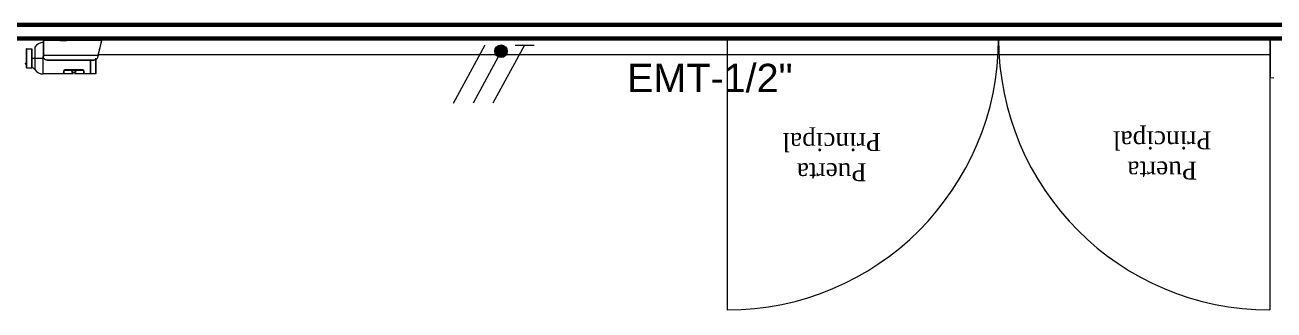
# Model space of a CAD drawing. Header units: metres. Extents: x 29 to 562, y -33 to 369.
# Drawn here: x 281.84 to 295.65, y 212.32 to 215.47 of the extents above; entities that cross this region are included whole.
import ezdxf

# ---------------------------------------------------------------- set-up
doc = ezdxf.new("R2010")
doc.units = ezdxf.units.M
doc.header["$LTSCALE"] = 2
for name, color, linetype, lineweight in [('001_Dark_1 10', 7, 'Continuous', 0), ('A-DOOR', 251, 'Continuous', 18), ('A-WALL', 7, 'Continuous', 60), ('Alambrado', 7, 'Continuous', 9), ('S-WALL', 7, 'Continuous', 60), ('TEXTO_ILUMINACION', 7, 'Continuous', 9), ('Tuberia', 1, 'Continuous', 9)]:
    doc.layers.add(name, color=color, linetype=linetype, lineweight=lineweight)
doc.styles.add('ROMANS', font='arial.ttf')
doc.styles.get("Standard").update_dxf_attribs({"font": 'arial.ttf'})

# ---------------------------------------------------------------- blocks, each defined once
blk = doc.blocks.new('Camaras')
at = {"layer": '001_Dark_1 10'}
for p, q in [((-0.00015, 0.01443), (-0.00015, -0.01443)), ((0, 0.01457), (0, -0.01457)), ((0.00069, 0.01453), (0, 0.01457)), ((0.00293, 0.01449), (0.00222, 0.01453)), ((0.03479, 0.01314), (0.03479, 0.00143)), ((0.03493, 0.01328), (0.03493, 0.00144)), ((0.04592, 0.01328), (0.03493, 0.01328)), ((0.04523, 0.01414), (0.04524, 0.01415)), ((0.04523, 0.0135), (0.04523, 0.01414)), ((0.04523, 0.0135), (0.04523, 0.0135)), ((0.04523, 0.0135), (0.04525, 0.01349)), ((0.0454, 0.01424), (0.04524, 0.01415)), ((0.0454, 0.0134), (0.04524, 0.01349)), ((0.04525, 0.0135), (0.04525, 0.01414)), ((0.04529, 0.0135), (0.04529, 0.01414)), ((0.0453, 0.01418), (0.0453, 0.01418)), ((0.0453, 0.01346), (0.0453, 0.01346)), ((0.0453, 0.01346), (0.0453, 0.01346)), ((0.04533, 0.01418), (0.04533, 0.01418)), ((0.04534, 0.01418), (0.04533, 0.01418)), ((0.04533, 0.01346), (0.04533, 0.01346)), ((0.04533, 0.01346), (0.04534, 0.01346)), ((0.04538, 0.01349), (0.04538, 0.01415)), ((0.04868, 0.01424), (0.0454, 0.01424)), ((0.0454, 0.01417), (0.0454, 0.01418)), ((0.04541, 0.01418), (0.0454, 0.01418)), ((0.0454, 0.01346), (0.0454, 0.01347)), ((0.0454, 0.01346), (0.04541, 0.01346)), ((0.0454, 0.0134), (0.04868, 0.0134)), ((0.04549, 0.01416), (0.04549, 0.01418)), ((0.04551, 0.01418), (0.04549, 0.01418)), ((0.04549, 0.01349), (0.04549, 0.01415)), ((0.04549, 0.01346), (0.04549, 0.01348)), ((0.04549, 0.01346), (0.04551, 0.01346)), ((0.04562, 0.01346), (0.04562, 0.01418)), ((0.04564, 0.01418), (0.04562, 0.01418)), ((0.04562, 0.01346), (0.04564, 0.01346)), ((0.04564, 0.01418), (0.04563, 0.01416)), ((0.04563, 0.01348), (0.04563, 0.01416)), ((0.04564, 0.01346), (0.04563, 0.01348)), ((0.04577, 0.01346), (0.04577, 0.01418)), ((0.0458, 0.01418), (0.04577, 0.01418)), ((0.04577, 0.01346), (0.0458, 0.01346)), ((0.0458, 0.01418), (0.04579, 0.01416)), ((0.04579, 0.01348), (0.04579, 0.01416)), ((0.0458, 0.01346), (0.04579, 0.01348)), ((0.04592, 0.0134), (0.04592, 0.01328)), ((0.04595, 0.01346), (0.04595, 0.01418)), ((0.04598, 0.01418), (0.04595, 0.01418)), ((0.04595, 0.01346), (0.04598, 0.01346)), ((0.04598, 0.01418), (0.04598, 0.01417)), ((0.04598, 0.01347), (0.04598, 0.01417)), ((0.04598, 0.01346), (0.04598, 0.01347)), ((0.04615, 0.01346), (0.04615, 0.01418)), ((0.04618, 0.01418), (0.04615, 0.01418)), ((0.04615, 0.01346), (0.04618, 0.01346)), ((0.04618, 0.01418), (0.04618, 0.01418)), ((0.04618, 0.01346), (0.04618, 0.01418)), ((0.04618, 0.01346), (0.04618, 0.01346)), ((0.04637, 0.01346), (0.04637, 0.01418)), ((0.0464, 0.01418), (0.04637, 0.01418)), ((0.04637, 0.01346), (0.0464, 0.01346)), ((0.0464, 0.01346), (0.0464, 0.01418)), ((0.0466, 0.01346), (0.0466, 0.01418)), ((0.04663, 0.01418), (0.0466, 0.01418)), ((0.0466, 0.01346), (0.04663, 0.01346)), ((0.04663, 0.01346), (0.04663, 0.01418)), ((0.04684, 0.01346), (0.04684, 0.01418)), ((0.04687, 0.01418), (0.04684, 0.01418)), ((0.04684, 0.01346), (0.04687, 0.01346)), ((0.04687, 0.01346), (0.04687, 0.01418)), ((0.04704, 0.01327), (0.05121, 0.01327)), ((0.04708, 0.01346), (0.04708, 0.01418)), ((0.04712, 0.01418), (0.04708, 0.01418)), ((0.04708, 0.01346), (0.04712, 0.01346)), ((0.04712, 0.01346), (0.04712, 0.01418)), ((0.04732, 0.01346), (0.04732, 0.01418)), ((0.04736, 0.01418), (0.04732, 0.01418)), ((0.04732, 0.01346), (0.04736, 0.01346)), ((0.04736, 0.01346), (0.04736, 0.01418)), ((0.04756, 0.01346), (0.04756, 0.01418)), ((0.04759, 0.01418), (0.04756, 0.01418)), ((0.04756, 0.01346), (0.04759, 0.01346)), ((0.04759, 0.01346), (0.04759, 0.01418)), ((0.04779, 0.01418), (0.04779, 0.01418)), ((0.04779, 0.01346), (0.04779, 0.01418)), ((0.04782, 0.01418), (0.04779, 0.01418)), ((0.04779, 0.01346), (0.04779, 0.01346)), ((0.04779, 0.01346), (0.04782, 0.01346)), ((0.04782, 0.01346), (0.04782, 0.01418)), ((0.048, 0.01417), (0.048, 0.01418)), ((0.04802, 0.01418), (0.048, 0.01418)), ((0.048, 0.01347), (0.048, 0.01417)), ((0.048, 0.01347), (0.048, 0.01346)), ((0.048, 0.01346), (0.04802, 0.01346)), ((0.04802, 0.01346), (0.04802, 0.01418)), ((0.04815, 0.0134), (0.04815, 0.01327)), ((0.04821, 0.01418), (0.04819, 0.01418)), ((0.04819, 0.01416), (0.04819, 0.01418)), ((0.04819, 0.01348), (0.04819, 0.01416)), ((0.04819, 0.01348), (0.04819, 0.01346)), ((0.04819, 0.01346), (0.04821, 0.01346)), ((0.04821, 0.01346), (0.04821, 0.01418)), ((0.04838, 0.01418), (0.04836, 0.01418)), ((0.04837, 0.01416), (0.04836, 0.01418)), ((0.04837, 0.01348), (0.04836, 0.01346)), ((0.04836, 0.01346), (0.04838, 0.01346)), ((0.04837, 0.01348), (0.04837, 0.01416)), ((0.04838, 0.01346), (0.04838, 0.01418)), ((0.04852, 0.01418), (0.0485, 0.01418)), ((0.0485, 0.01346), (0.04852, 0.01346)), ((0.04852, 0.01416), (0.04852, 0.01418)), ((0.04852, 0.01349), (0.04852, 0.01415)), ((0.04852, 0.01346), (0.04852, 0.01348)), ((0.04863, 0.01418), (0.04862, 0.01418)), ((0.04862, 0.01346), (0.04863, 0.01346)), ((0.04863, 0.01417), (0.04863, 0.01418)), ((0.04863, 0.01346), (0.04863, 0.01347)), ((0.04865, 0.01349), (0.04865, 0.01415)), ((0.04868, 0.01424), (0.04878, 0.01418)), ((0.04868, 0.0134), (0.04878, 0.01346)), ((0.04872, 0.01418), (0.04871, 0.01418)), ((0.04871, 0.01346), (0.04872, 0.01346)), ((0.04872, 0.01417), (0.04872, 0.01418)), ((0.04872, 0.01346), (0.04872, 0.01347)), ((0.04874, 0.0135), (0.04874, 0.01414)), ((0.04876, 0.01418), (0.04876, 0.01418)), ((0.04876, 0.01418), (0.04876, 0.01418)), ((0.04876, 0.01346), (0.04876, 0.01346)), ((0.04876, 0.01346), (0.04876, 0.01346)), ((0.04881, 0.0135), (0.04881, 0.01414)), ((0.04884, 0.0135), (0.04884, 0.01414)), ((0.07804, 0.01328), (0.05205, 0.01328)), ((0.07509, 0.00076), (0.07817, 0.0131)), ((0.02226, 0.00672), (0.02226, -0.00664)), ((0.02254, 0.007), (0.02254, -0.00692)), ((0.02254, 0.007), (0.02635, 0.007)), ((0.02635, -0.00692), (0.02635, 0.007)), ((0.02644, 0.00692), (0.02644, -0.00684)), ((0.02644, -0.00651), (0.02644, 0.00692)), ((0.02652, -0.00692), (0.02652, 0.007)), ((0.02652, 0.00004), (0.03522, 0.00004)), ((0.03479, -0.01152), (0.03479, 0.00143)), ((0.07526, 0.00201), (0.03493, 0.00201)), ((0.07349, 0.00004), (0.07349, -0.01139)), ((0.07526, 0.00202), (0.07496, 0.0008)), ((0.02254, -0.00692), (0.02635, -0.00692)), ((0.03747, -0.00135), (0.03757, -0.00135)), ((0.03757, -0.00121), (0.03757, -0.00135)), ((0.03757, -0.00121), (0.07239, -0.00121)), ((0.07239, -0.00135), (0.03757, -0.00135)), ((0.0508, -0.00859), (0.05071, -0.00859)), ((0.06402, -0.00856), (0.0508, -0.00856)), ((0.0508, -0.00856), (0.0508, -0.00859)), ((0.06402, -0.00859), (0.0508, -0.00859)), ((0.0508, -0.00867), (0.06402, -0.00867)), ((0.0508, -0.00867), (0.0508, -0.00881)), ((0.0508, -0.00881), (0.06402, -0.00881)), ((0.05502, -0.00859), (0.05501, -0.00867)), ((0.05576, -0.00859), (0.05577, -0.00867)), ((0.05602, -0.00912), (0.05599, -0.01004)), ((0.05602, -0.00867), (0.0561, -0.00859)), ((0.05879, -0.00912), (0.05602, -0.00912)), ((0.05607, -0.00997), (0.0561, -0.00915)), ((0.05874, -0.00915), (0.05608, -0.00915)), ((0.05629, -0.00859), (0.05629, -0.00867)), ((0.05852, -0.00867), (0.05852, -0.00859)), ((0.05871, -0.00915), (0.05874, -0.00997)), ((0.05872, -0.00859), (0.0588, -0.00867)), ((0.05882, -0.01004), (0.05879, -0.00912)), ((0.06402, -0.00859), (0.06402, -0.00856)), ((0.0641, -0.00859), (0.06402, -0.00859)), ((0.06402, -0.00881), (0.06402, -0.00867)), ((0.06959, -0.00135), (0.06959, -0.01152)), ((0.06959, -0.01152), (0.06959, -0.00135)), ((0.07239, -0.00135), (0.07239, -0.00121)), ((0.07376, -0.01112), (0.07376, -0.00095)), ((0.00293, -0.01441), (0, -0.01457)), ((0.04977, -0.01152), (0.03479, -0.01152)), ((0.04988, -0.00944), (0.04977, -0.01152)), ((0.04985, -0.01145), (0.04996, -0.00938)), ((0.04991, -0.01044), (0.04999, -0.01044)), ((0.04991, -0.01045), (0.04999, -0.01045)), ((0.05, -0.01026), (0.04992, -0.01026)), ((0.05004, -0.00939), (0.04994, -0.01144)), ((0.04994, -0.00987), (0.05002, -0.00987)), ((0.05002, -0.01152), (0.05013, -0.00946)), ((0.05699, -0.01152), (0.05002, -0.01152)), ((0.06479, -0.01152), (0.05782, -0.01152)), ((0.06469, -0.00946), (0.06479, -0.01152)), ((0.06488, -0.01144), (0.06477, -0.00939)), ((0.0648, -0.00987), (0.06488, -0.00987)), ((0.0649, -0.01026), (0.06482, -0.01026)), ((0.06483, -0.01044), (0.06491, -0.01044)), ((0.06483, -0.01045), (0.06491, -0.01045)), ((0.06485, -0.00938), (0.06496, -0.01145)), ((0.06505, -0.01152), (0.06494, -0.00944)), ((0.06959, -0.01152), (0.06505, -0.01152)), ((0.07349, -0.01139), (0.06959, -0.01152))]:
    blk.add_line(p, q, dxfattribs=at)
for centre, radius, start, end in [((0.03479, 0.00436), 0.00724, 90, 147.75278), ((0.03493, 0.01314), 0.000139, 90, 179.99959), ((0.05118, 0.08797), 0.0747, 270.02539, 270.66597), ((0.02254, 0.00672), 0.000278, 90, 180), ((0.02635, 0.00692), 0.0000835, 0, 90), ((0.02652, 0.00692), 0.0000835, 92.12718, 180.61744), ((0.02143, -0.00469), 0.000835, 0.00289, 90), ((0.02254, -0.00664), 0.000278, 180, 270), ((0.02635, -0.00684), 0.0000835, 270, 0), ((0.02644, -0.00955), 0.00263, 32.24722, 88.25301), ((0.03479, -0.00428), 0.00724, 212.24722, 270), ((-0.00001, -0.01443), 0.000139, 180, 273)]:
    blk.add_arc(centre, radius, start, end, dxfattribs=at)
for points, knots in [([(-0.00015, 0.01443), (-0.00015, 0.01446), (-0.00012, 0.01454), (-0.00004, 0.01457), (-0.00001, 0.01457)], [0, 0, 0, 0, 0.500104, 1, 1, 1, 1]), ([(0.00222, 0.01453), (0.00222, 0.01453), (0.00222, 0.01453), (0.00221, 0.01453), (0.0022, 0.01453), (0.00219, 0.01453), (0.00217, 0.01453), (0.00214, 0.01453), (0.0021, 0.01452), (0.00203, 0.01452), (0.00196, 0.01452), (0.00187, 0.01452), (0.00173, 0.01451), (0.00153, 0.01451), (0.00127, 0.01451), (0.00098, 0.01452), (0.00079, 0.01453), (0.00069, 0.01453)], [0, 0, 0, 0, 0.001203, 0.004813, 0.01083, 0.019237, 0.030006, 0.043107, 0.076193, 0.118185, 0.168649, 0.227122, 0.293024, 0.444552, 0.617382, 0.804993, 1, 1, 1, 1]), ([(0.0453, 0.01418), (0.0453, 0.01418), (0.04528, 0.01417), (0.04527, 0.01416), (0.04526, 0.01416), (0.04526, 0.01415), (0.04525, 0.01415), (0.04525, 0.01414), (0.04525, 0.01414), (0.04525, 0.01414), (0.04525, 0.01414)], [0, 0, 0, 0, 0.381161, 0.547799, 0.693506, 0.814699, 0.907868, 0.969835, 0.988697, 1, 1, 1, 1]), ([(0.04525, 0.01414), (0.04525, 0.01414), (0.04525, 0.01414), (0.04525, 0.01414), (0.04525, 0.01414), (0.04525, 0.01414), (0.04525, 0.01414), (0.04526, 0.01414), (0.04526, 0.01415), (0.04527, 0.01415), (0.04528, 0.01415), (0.04529, 0.01416)], [0, 0, 0, 0, 0.020449, 0.040457, 0.068662, 0.105296, 0.15039, 0.265151, 0.410521, 0.583673, 1, 1, 1, 1]), ([(0.0453, 0.01346), (0.0453, 0.01346), (0.04528, 0.01347), (0.04527, 0.01348), (0.04526, 0.01348), (0.04526, 0.01349), (0.04525, 0.01349), (0.04525, 0.0135), (0.04525, 0.0135), (0.04525, 0.0135), (0.04525, 0.0135)], [0, 0, 0, 0, 0.381233, 0.5479, 0.693637, 0.814885, 0.908087, 0.969969, 0.988756, 1, 1, 1, 1]), ([(0.04525, 0.0135), (0.04525, 0.0135), (0.04525, 0.0135), (0.04525, 0.0135), (0.04525, 0.0135), (0.04525, 0.0135), (0.04525, 0.0135), (0.04526, 0.0135), (0.04526, 0.01349), (0.04527, 0.01349), (0.04528, 0.01349), (0.04529, 0.01348)], [0, 0, 0, 0, 0.020527, 0.040546, 0.068736, 0.105344, 0.150418, 0.265221, 0.41066, 0.583793, 1, 1, 1, 1]), ([(0.04534, 0.01418), (0.04533, 0.01418), (0.04532, 0.01417), (0.04531, 0.01416), (0.0453, 0.01415), (0.0453, 0.01415), (0.0453, 0.01415), (0.04529, 0.01414), (0.04529, 0.01414)], [0, 0, 0, 0, 0.370128, 0.672677, 0.792001, 0.886959, 0.956013, 1, 1, 1, 1]), ([(0.04529, 0.01416), (0.04529, 0.01416), (0.04531, 0.01417), (0.04532, 0.01417), (0.04533, 0.01418)], [0, 0, 0, 0, 0.230234, 1, 1, 1, 1]), ([(0.04529, 0.01414), (0.04529, 0.01414), (0.0453, 0.01414), (0.04531, 0.01414), (0.04532, 0.01414), (0.04533, 0.01415), (0.04534, 0.01415), (0.04536, 0.01416), (0.04538, 0.01417), (0.04539, 0.01418), (0.0454, 0.01418)], [0, 0, 0, 0, 0.076934, 0.118999, 0.170065, 0.296327, 0.449268, 0.621805, 0.807465, 1, 1, 1, 1]), ([(0.04534, 0.01346), (0.04533, 0.01346), (0.04532, 0.01347), (0.04531, 0.01348), (0.0453, 0.01349), (0.0453, 0.01349), (0.0453, 0.01349), (0.04529, 0.0135), (0.04529, 0.0135)], [0, 0, 0, 0, 0.370161, 0.672744, 0.792105, 0.887119, 0.956175, 1, 1, 1, 1]), ([(0.04529, 0.0135), (0.04529, 0.0135), (0.0453, 0.0135), (0.04531, 0.0135), (0.04532, 0.0135), (0.04533, 0.01349), (0.04534, 0.01348), (0.04536, 0.01348), (0.04538, 0.01347), (0.04539, 0.01346), (0.0454, 0.01346)], [0, 0, 0, 0, 0.076972, 0.119028, 0.170106, 0.296387, 0.449269, 0.621776, 0.807453, 1, 1, 1, 1]), ([(0.04529, 0.01348), (0.04529, 0.01348), (0.04531, 0.01347), (0.04532, 0.01346), (0.04533, 0.01346)], [0, 0, 0, 0, 0.230167, 1, 1, 1, 1]), ([(0.04541, 0.01418), (0.0454, 0.01418), (0.0454, 0.01417), (0.04539, 0.01416), (0.04538, 0.01415), (0.04538, 0.01415), (0.04538, 0.01415)], [0, 0, 0, 0, 0.354916, 0.647096, 0.86354, 1, 1, 1, 1]), ([(0.04538, 0.01415), (0.04538, 0.01415), (0.04538, 0.01414), (0.04538, 0.01414), (0.04538, 0.01414), (0.04539, 0.01414), (0.04539, 0.01414), (0.0454, 0.01414), (0.04542, 0.01415), (0.04545, 0.01416), (0.04548, 0.01417), (0.04549, 0.01418)], [0, 0, 0, 0, 0.018224, 0.037406, 0.062464, 0.09582, 0.13808, 0.189145, 0.315208, 0.636536, 1, 1, 1, 1]), ([(0.04538, 0.01349), (0.04538, 0.01349), (0.04538, 0.0135), (0.04538, 0.0135), (0.04538, 0.0135), (0.04539, 0.0135), (0.04539, 0.0135), (0.0454, 0.0135), (0.04542, 0.01349), (0.04545, 0.01348), (0.04548, 0.01347), (0.04549, 0.01346)], [0, 0, 0, 0, 0.018168, 0.037297, 0.06235, 0.095725, 0.137993, 0.189059, 0.315162, 0.636455, 1, 1, 1, 1]), ([(0.04541, 0.01346), (0.0454, 0.01346), (0.0454, 0.01347), (0.04539, 0.01348), (0.04538, 0.01349), (0.04538, 0.01349), (0.04538, 0.01349)], [0, 0, 0, 0, 0.354861, 0.647005, 0.86349, 1, 1, 1, 1]), ([(0.04551, 0.01418), (0.0455, 0.01418), (0.0455, 0.01417), (0.04549, 0.01416), (0.04549, 0.01415), (0.04549, 0.01415)], [0, 0, 0, 0, 0.616239, 0.837333, 1, 1, 1, 1]), ([(0.04549, 0.01415), (0.04549, 0.01415), (0.04549, 0.01415), (0.04549, 0.01414), (0.04549, 0.01414), (0.0455, 0.01414), (0.04551, 0.01414), (0.04553, 0.01414), (0.04555, 0.01415), (0.04557, 0.01416), (0.0456, 0.01417), (0.04561, 0.01418), (0.04562, 0.01418)], [0, 0, 0, 0, 0.022892, 0.045867, 0.073372, 0.108136, 0.203055, 0.3302, 0.482169, 0.649844, 0.824892, 1, 1, 1, 1]), ([(0.04549, 0.01349), (0.04549, 0.01349), (0.04549, 0.01349), (0.04549, 0.0135), (0.04549, 0.0135), (0.0455, 0.0135), (0.04551, 0.0135), (0.04553, 0.01349), (0.04555, 0.01349), (0.04557, 0.01348), (0.0456, 0.01347), (0.04561, 0.01346), (0.04562, 0.01346)], [0, 0, 0, 0, 0.022903, 0.045843, 0.073312, 0.108075, 0.20302, 0.33018, 0.482148, 0.649789, 0.82486, 1, 1, 1, 1]), ([(0.04551, 0.01346), (0.0455, 0.01346), (0.0455, 0.01347), (0.04549, 0.01348), (0.04549, 0.01349), (0.04549, 0.01349)], [0, 0, 0, 0, 0.616114, 0.83722, 1, 1, 1, 1]), ([(0.04563, 0.01416), (0.04563, 0.01415), (0.04563, 0.01415), (0.04563, 0.01415), (0.04563, 0.01414), (0.04564, 0.01414), (0.04566, 0.01414), (0.04567, 0.01414), (0.04568, 0.01414), (0.04569, 0.01415), (0.0457, 0.01415), (0.04571, 0.01415), (0.04573, 0.01416), (0.04575, 0.01417), (0.04577, 0.01418), (0.04577, 0.01418)], [0, 0, 0, 0, 0.026824, 0.053407, 0.08361, 0.120304, 0.217576, 0.34623, 0.382506, 0.420103, 0.498586, 0.580396, 0.664274, 0.833971, 1, 1, 1, 1]), ([(0.04563, 0.01348), (0.04563, 0.01349), (0.04563, 0.01349), (0.04563, 0.01349), (0.04563, 0.0135), (0.04564, 0.0135), (0.04566, 0.0135), (0.04568, 0.0135), (0.0457, 0.01349), (0.04573, 0.01348), (0.04575, 0.01347), (0.04577, 0.01346), (0.04577, 0.01346)], [0, 0, 0, 0, 0.026852, 0.05345, 0.083632, 0.120303, 0.217606, 0.346275, 0.498593, 0.664216, 0.833934, 1, 1, 1, 1]), ([(0.04579, 0.01416), (0.04579, 0.01416), (0.04579, 0.01416), (0.04579, 0.01415), (0.04581, 0.01414), (0.04582, 0.01414), (0.04585, 0.01414), (0.04587, 0.01415), (0.0459, 0.01416), (0.04593, 0.01417), (0.04595, 0.01418), (0.04595, 0.01418)], [0, 0, 0, 0, 0.030163, 0.060068, 0.131304, 0.231672, 0.362457, 0.515491, 0.679245, 0.843406, 1, 1, 1, 1]), ([(0.04579, 0.01348), (0.04579, 0.01348), (0.04579, 0.01348), (0.04579, 0.01349), (0.0458, 0.0135), (0.04581, 0.0135), (0.04583, 0.0135), (0.04585, 0.0135), (0.04587, 0.01349), (0.0459, 0.01348), (0.04593, 0.01347), (0.04595, 0.01346), (0.04595, 0.01346)], [0, 0, 0, 0, 0.03017, 0.060088, 0.131288, 0.177593, 0.231882, 0.362643, 0.515645, 0.679311, 0.843427, 1, 1, 1, 1]), ([(0.04598, 0.01417), (0.04598, 0.01417), (0.04598, 0.01416), (0.04598, 0.01415), (0.04599, 0.01415), (0.046, 0.01414), (0.04602, 0.01414), (0.04604, 0.01414), (0.04607, 0.01415), (0.0461, 0.01415), (0.04613, 0.01417), (0.04615, 0.01418), (0.04615, 0.01418)], [0, 0, 0, 0, 0.032966, 0.065841, 0.142172, 0.190461, 0.246425, 0.379708, 0.533617, 0.695298, 0.853434, 1, 1, 1, 1]), ([(0.04598, 0.01347), (0.04598, 0.01347), (0.04598, 0.01348), (0.04598, 0.01349), (0.04599, 0.01349), (0.046, 0.0135), (0.04602, 0.0135), (0.04604, 0.0135), (0.04607, 0.01349), (0.0461, 0.01349), (0.04613, 0.01347), (0.04615, 0.01346), (0.04615, 0.01346)], [0, 0, 0, 0, 0.032967, 0.065853, 0.142204, 0.190473, 0.246428, 0.379732, 0.533644, 0.695289, 0.853415, 1, 1, 1, 1]), ([(0.04618, 0.01418), (0.04618, 0.01417), (0.04618, 0.01417), (0.04619, 0.01416), (0.0462, 0.01415), (0.04622, 0.01414), (0.04625, 0.01414), (0.04628, 0.01414), (0.04632, 0.01415), (0.04635, 0.01416), (0.04636, 0.01418), (0.04637, 0.01418)], [0, 0, 0, 0, 0.035321, 0.070908, 0.152486, 0.260598, 0.396992, 0.552197, 0.711889, 0.863747, 1, 1, 1, 1]), ([(0.04618, 0.01346), (0.04618, 0.01347), (0.04618, 0.01347), (0.04619, 0.01348), (0.0462, 0.01349), (0.04622, 0.0135), (0.04625, 0.0135), (0.04628, 0.0135), (0.04632, 0.01349), (0.04635, 0.01347), (0.04636, 0.01346), (0.04637, 0.01346)], [0, 0, 0, 0, 0.035316, 0.070903, 0.152504, 0.260595, 0.397009, 0.552215, 0.711885, 0.863729, 1, 1, 1, 1]), ([(0.0464, 0.01418), (0.0464, 0.01418), (0.0464, 0.01417), (0.04641, 0.01416), (0.04642, 0.01415), (0.04645, 0.01414), (0.04648, 0.01414), (0.04651, 0.01414), (0.04655, 0.01415), (0.04658, 0.01416), (0.04659, 0.01418), (0.0466, 0.01418)], [0, 0, 0, 0, 0.03693, 0.075231, 0.163906, 0.278608, 0.41946, 0.575673, 0.731843, 0.875493, 1, 1, 1, 1]), ([(0.0464, 0.01346), (0.0464, 0.01346), (0.0464, 0.01347), (0.04641, 0.01348), (0.04642, 0.01349), (0.04645, 0.0135), (0.04648, 0.0135), (0.04651, 0.0135), (0.04655, 0.01349), (0.04658, 0.01348), (0.04659, 0.01346), (0.0466, 0.01346)], [0, 0, 0, 0, 0.036927, 0.075224, 0.16391, 0.278606, 0.419468, 0.575687, 0.731842, 0.875475, 1, 1, 1, 1]), ([(0.04663, 0.01418), (0.04664, 0.01418), (0.04664, 0.01416), (0.04666, 0.01415), (0.04669, 0.01414), (0.04672, 0.01414), (0.04676, 0.01414), (0.04679, 0.01415), (0.04682, 0.01416), (0.04683, 0.01418), (0.04684, 0.01418)], [0, 0, 0, 0, 0.081557, 0.182311, 0.307907, 0.454465, 0.609469, 0.757976, 0.889471, 1, 1, 1, 1]), ([(0.04663, 0.01346), (0.04664, 0.01346), (0.04664, 0.01348), (0.04666, 0.01349), (0.04669, 0.0135), (0.04672, 0.0135), (0.04676, 0.0135), (0.04679, 0.01349), (0.04682, 0.01348), (0.04683, 0.01346), (0.04684, 0.01346)], [0, 0, 0, 0, 0.081553, 0.182311, 0.307904, 0.454473, 0.609481, 0.757975, 0.889454, 1, 1, 1, 1]), ([(0.04687, 0.01418), (0.04688, 0.01417), (0.04689, 0.01416), (0.04692, 0.01415), (0.04695, 0.01414), (0.04699, 0.01414), (0.04702, 0.01415), (0.04704, 0.01415)], [0, 0, 0, 0, 0.184229, 0.300372, 0.432011, 0.722159, 1, 1, 1, 1]), ([(0.04687, 0.01346), (0.04688, 0.01347), (0.04689, 0.01348), (0.04692, 0.01349), (0.04695, 0.0135), (0.04699, 0.0135), (0.04702, 0.01349), (0.04704, 0.01349)], [0, 0, 0, 0, 0.184292, 0.300475, 0.432076, 0.72214, 1, 1, 1, 1]), ([(0.04704, 0.01415), (0.04705, 0.01415), (0.04706, 0.01416), (0.04708, 0.01417), (0.04708, 0.01418)], [0, 0, 0, 0, 0.552225, 1, 1, 1, 1]), ([(0.04704, 0.01349), (0.04705, 0.01348), (0.04706, 0.01348), (0.04708, 0.01346), (0.04708, 0.01346)], [0, 0, 0, 0, 0.552195, 1, 1, 1, 1]), ([(0.04712, 0.01418), (0.04712, 0.01418), (0.04713, 0.01416), (0.04716, 0.01415), (0.04719, 0.01414), (0.04723, 0.01414), (0.04726, 0.01414), (0.04729, 0.01415), (0.04732, 0.01417), (0.04732, 0.01418)], [0, 0, 0, 0, 0.104258, 0.230038, 0.374828, 0.529209, 0.678443, 0.809399, 1, 1, 1, 1]), ([(0.04712, 0.01346), (0.04712, 0.01346), (0.04713, 0.01348), (0.04716, 0.01349), (0.04719, 0.0135), (0.04723, 0.0135), (0.04726, 0.0135), (0.04728, 0.01349), (0.0473, 0.01348), (0.04732, 0.01347), (0.04732, 0.01346)], [0, 0, 0, 0, 0.104236, 0.229987, 0.374747, 0.529106, 0.678315, 0.746734, 0.809433, 1, 1, 1, 1]), ([(0.04736, 0.01418), (0.04736, 0.01418), (0.04738, 0.01416), (0.04741, 0.01415), (0.04744, 0.01414), (0.04747, 0.01414), (0.04751, 0.01414), (0.04753, 0.01415), (0.04755, 0.01416), (0.04756, 0.01418), (0.04756, 0.01418)], [0, 0, 0, 0, 0.117515, 0.255246, 0.407793, 0.563664, 0.707553, 0.827841, 0.92247, 1, 1, 1, 1]), ([(0.04736, 0.01346), (0.04736, 0.01346), (0.04738, 0.01348), (0.04741, 0.01349), (0.04744, 0.0135), (0.04747, 0.0135), (0.04751, 0.0135), (0.04753, 0.01349), (0.04755, 0.01348), (0.04756, 0.01346), (0.04756, 0.01346)], [0, 0, 0, 0, 0.117515, 0.25524, 0.407787, 0.563668, 0.707561, 0.827835, 0.922457, 1, 1, 1, 1]), ([(0.04759, 0.01418), (0.0476, 0.01418), (0.04762, 0.01416), (0.04765, 0.01415), (0.04768, 0.01414), (0.04771, 0.01414), (0.04774, 0.01414), (0.04777, 0.01415), (0.04778, 0.01416), (0.04778, 0.01417), (0.04779, 0.01418), (0.04779, 0.01418)], [0, 0, 0, 0, 0.131021, 0.279656, 0.43834, 0.594331, 0.732413, 0.842727, 0.926887, 0.963691, 1, 1, 1, 1]), ([(0.04759, 0.01346), (0.0476, 0.01346), (0.04762, 0.01348), (0.04765, 0.01349), (0.04768, 0.0135), (0.04771, 0.0135), (0.04774, 0.0135), (0.04776, 0.01349), (0.04777, 0.01349), (0.04778, 0.01348), (0.04778, 0.01347), (0.04779, 0.01346), (0.04779, 0.01346)], [0, 0, 0, 0, 0.130979, 0.279556, 0.438191, 0.594137, 0.732178, 0.791159, 0.842777, 0.926897, 0.963701, 1, 1, 1, 1]), ([(0.04782, 0.01418), (0.04782, 0.01418), (0.04784, 0.01417), (0.04787, 0.01415), (0.0479, 0.01414), (0.04793, 0.01414), (0.04796, 0.01414), (0.04798, 0.01415), (0.04799, 0.01416), (0.048, 0.01416), (0.048, 0.01417), (0.048, 0.01417)], [0, 0, 0, 0, 0.14154, 0.2967, 0.457434, 0.612005, 0.74675, 0.852661, 0.931575, 0.965819, 1, 1, 1, 1]), ([(0.04782, 0.01346), (0.04782, 0.01346), (0.04784, 0.01347), (0.04787, 0.01349), (0.0479, 0.01349), (0.04793, 0.0135), (0.04796, 0.0135), (0.04797, 0.0135), (0.04798, 0.01349), (0.04799, 0.01348), (0.048, 0.01348), (0.048, 0.01347), (0.048, 0.01347)], [0, 0, 0, 0, 0.141499, 0.296599, 0.457292, 0.611809, 0.746526, 0.803389, 0.852723, 0.931566, 0.965817, 1, 1, 1, 1]), ([(0.04802, 0.01418), (0.04803, 0.01418), (0.04805, 0.01417), (0.04808, 0.01416), (0.04811, 0.01415), (0.04813, 0.01414), (0.04816, 0.01414), (0.04818, 0.01414), (0.04819, 0.01415), (0.04819, 0.01416), (0.04819, 0.01416), (0.04819, 0.01416)], [0, 0, 0, 0, 0.151712, 0.313022, 0.47578, 0.629248, 0.761198, 0.863232, 0.93698, 0.968395, 1, 1, 1, 1]), ([(0.04802, 0.01346), (0.04803, 0.01346), (0.04805, 0.01347), (0.04808, 0.01348), (0.04811, 0.01349), (0.04813, 0.0135), (0.04816, 0.0135), (0.04818, 0.0135), (0.04819, 0.01349), (0.04819, 0.01348), (0.04819, 0.01348), (0.04819, 0.01348)], [0, 0, 0, 0, 0.151719, 0.31302, 0.475791, 0.629249, 0.761216, 0.863252, 0.936972, 0.968375, 1, 1, 1, 1]), ([(0.04821, 0.01418), (0.04822, 0.01418), (0.04824, 0.01417), (0.04827, 0.01416), (0.04829, 0.01415), (0.04832, 0.01414), (0.04834, 0.01414), (0.04835, 0.01414), (0.04836, 0.01415), (0.04837, 0.01415), (0.04837, 0.01415), (0.04837, 0.01416), (0.04837, 0.01416)], [0, 0, 0, 0, 0.161374, 0.328391, 0.493058, 0.64563, 0.775228, 0.873888, 0.911609, 0.943191, 0.97146, 1, 1, 1, 1]), ([(0.04821, 0.01346), (0.04822, 0.01346), (0.04824, 0.01347), (0.04827, 0.01348), (0.04829, 0.01349), (0.04832, 0.0135), (0.04834, 0.0135), (0.04835, 0.0135), (0.04836, 0.01349), (0.04837, 0.01349), (0.04837, 0.01349), (0.04837, 0.01348), (0.04837, 0.01348)], [0, 0, 0, 0, 0.161387, 0.328401, 0.493084, 0.645653, 0.775266, 0.873927, 0.911662, 0.943245, 0.971475, 1, 1, 1, 1]), ([(0.04838, 0.01418), (0.04839, 0.01418), (0.04841, 0.01417), (0.04843, 0.01416), (0.04845, 0.01415), (0.04848, 0.01414), (0.04849, 0.01414), (0.04851, 0.01414), (0.04852, 0.01414), (0.04852, 0.01415), (0.04852, 0.01415), (0.04852, 0.01415), (0.04852, 0.01415)], [0, 0, 0, 0, 0.170684, 0.343201, 0.509884, 0.661972, 0.789825, 0.885791, 0.921438, 0.950257, 0.975063, 1, 1, 1, 1]), ([(0.04838, 0.01346), (0.04839, 0.01346), (0.04841, 0.01347), (0.04843, 0.01348), (0.04845, 0.01349), (0.04848, 0.0135), (0.04849, 0.0135), (0.04851, 0.0135), (0.04852, 0.0135), (0.04852, 0.01349), (0.04852, 0.01349), (0.04852, 0.01349), (0.04852, 0.01349)], [0, 0, 0, 0, 0.170692, 0.343202, 0.50989, 0.66198, 0.789829, 0.885802, 0.921455, 0.950298, 0.975108, 1, 1, 1, 1]), ([(0.04852, 0.01415), (0.04852, 0.01415), (0.04852, 0.01416), (0.04852, 0.01417), (0.04851, 0.01418), (0.0485, 0.01418)], [0, 0, 0, 0, 0.175799, 0.399973, 1, 1, 1, 1]), ([(0.04852, 0.01349), (0.04852, 0.01349), (0.04852, 0.01348), (0.04852, 0.01347), (0.04851, 0.01346), (0.0485, 0.01346)], [0, 0, 0, 0, 0.175678, 0.399936, 1, 1, 1, 1]), ([(0.04852, 0.01418), (0.04853, 0.01418), (0.04854, 0.01417), (0.04857, 0.01416), (0.04859, 0.01415), (0.04861, 0.01415), (0.04862, 0.01414), (0.04864, 0.01414), (0.04864, 0.01414), (0.04865, 0.01414), (0.04865, 0.01415), (0.04865, 0.01415), (0.04865, 0.01415)], [0, 0, 0, 0, 0.179451, 0.357112, 0.525776, 0.677646, 0.804175, 0.8981, 0.932093, 0.958283, 0.979355, 1, 1, 1, 1]), ([(0.04852, 0.01346), (0.04853, 0.01346), (0.04854, 0.01347), (0.04857, 0.01348), (0.04859, 0.01349), (0.04861, 0.01349), (0.04862, 0.0135), (0.04864, 0.0135), (0.04864, 0.0135), (0.04865, 0.0135), (0.04865, 0.01349), (0.04865, 0.01349), (0.04865, 0.01349)], [0, 0, 0, 0, 0.179444, 0.357086, 0.525736, 0.677609, 0.80411, 0.898043, 0.932031, 0.958227, 0.979338, 1, 1, 1, 1]), ([(0.04865, 0.01415), (0.04865, 0.01415), (0.04865, 0.01416), (0.04864, 0.01417), (0.04863, 0.01418), (0.04862, 0.01418)], [0, 0, 0, 0, 0.149572, 0.368077, 1, 1, 1, 1]), ([(0.04865, 0.01349), (0.04865, 0.01349), (0.04865, 0.01348), (0.04864, 0.01347), (0.04863, 0.01346), (0.04862, 0.01346)], [0, 0, 0, 0, 0.149357, 0.367885, 1, 1, 1, 1]), ([(0.04863, 0.01418), (0.04864, 0.01418), (0.04865, 0.01417), (0.04867, 0.01416), (0.04869, 0.01415), (0.04871, 0.01415), (0.04872, 0.01414), (0.04873, 0.01414), (0.04874, 0.01414), (0.04874, 0.01414), (0.04874, 0.01414), (0.04874, 0.01414), (0.04874, 0.01414), (0.04874, 0.01414)], [0, 0, 0, 0, 0.187432, 0.36969, 0.540142, 0.691903, 0.817468, 0.868294, 0.910215, 0.942992, 0.967103, 0.984405, 1, 1, 1, 1]), ([(0.04863, 0.01346), (0.04864, 0.01346), (0.04865, 0.01347), (0.04867, 0.01348), (0.04869, 0.01349), (0.04871, 0.01349), (0.04872, 0.0135), (0.04873, 0.0135), (0.04874, 0.0135), (0.04874, 0.0135), (0.04874, 0.0135), (0.04874, 0.0135), (0.04874, 0.0135), (0.04874, 0.0135)], [0, 0, 0, 0, 0.18743, 0.369676, 0.540113, 0.691889, 0.817429, 0.868243, 0.910167, 0.942946, 0.967046, 0.984349, 1, 1, 1, 1]), ([(0.04874, 0.01414), (0.04874, 0.01415), (0.04874, 0.01415), (0.04874, 0.01415), (0.04873, 0.01416), (0.04872, 0.01417), (0.04871, 0.01418), (0.04871, 0.01418)], [0, 0, 0, 0, 0.051713, 0.125065, 0.339961, 0.637133, 1, 1, 1, 1]), ([(0.04874, 0.0135), (0.04874, 0.01349), (0.04874, 0.01349), (0.04874, 0.01349), (0.04873, 0.01348), (0.04872, 0.01347), (0.04871, 0.01346), (0.04871, 0.01346)], [0, 0, 0, 0, 0.051808, 0.125081, 0.339859, 0.637094, 1, 1, 1, 1]), ([(0.04872, 0.01418), (0.04873, 0.01417), (0.04874, 0.01417), (0.04877, 0.01416), (0.04878, 0.01415), (0.04879, 0.01414), (0.0488, 0.01414), (0.04881, 0.01414), (0.04881, 0.01414), (0.04881, 0.01414), (0.04881, 0.01414), (0.04881, 0.01414)], [0, 0, 0, 0, 0.380141, 0.551899, 0.703437, 0.828355, 0.920542, 0.952913, 0.975833, 0.990157, 1, 1, 1, 1]), ([(0.04872, 0.01346), (0.04873, 0.01346), (0.04874, 0.01347), (0.04876, 0.01348), (0.04877, 0.01349), (0.04878, 0.01349), (0.04879, 0.01349), (0.0488, 0.0135), (0.04881, 0.0135), (0.04881, 0.0135), (0.04881, 0.0135), (0.04881, 0.0135), (0.04881, 0.0135)], [0, 0, 0, 0, 0.380168, 0.551928, 0.630622, 0.7035, 0.828427, 0.920581, 0.952957, 0.975884, 0.990187, 1, 1, 1, 1]), ([(0.04881, 0.01414), (0.04881, 0.01414), (0.04881, 0.01415), (0.04881, 0.01415), (0.0488, 0.01415), (0.0488, 0.01416), (0.04879, 0.01416), (0.04878, 0.01417), (0.04877, 0.01418), (0.04876, 0.01418)], [0, 0, 0, 0, 0.036684, 0.10192, 0.195864, 0.316095, 0.459711, 0.623694, 1, 1, 1, 1]), ([(0.04876, 0.01418), (0.04877, 0.01418), (0.04879, 0.01417), (0.0488, 0.01416), (0.04882, 0.01415)], [0, 0, 0, 0, 0.276414, 1, 1, 1, 1]), ([(0.04881, 0.0135), (0.04881, 0.0135), (0.04881, 0.01349), (0.04881, 0.01349), (0.0488, 0.01349), (0.0488, 0.01348), (0.04879, 0.01348), (0.04878, 0.01347), (0.04877, 0.01346), (0.04876, 0.01346)], [0, 0, 0, 0, 0.036794, 0.102088, 0.195948, 0.316097, 0.459694, 0.62369, 1, 1, 1, 1]), ([(0.04876, 0.01346), (0.04877, 0.01346), (0.04879, 0.01347), (0.0488, 0.01348), (0.04882, 0.01349)], [0, 0, 0, 0, 0.276402, 1, 1, 1, 1]), ([(0.04882, 0.01416), (0.04882, 0.01416), (0.0488, 0.01417), (0.04879, 0.01417), (0.04878, 0.01418)], [0, 0, 0, 0, 0.218281, 1, 1, 1, 1]), ([(0.04882, 0.01348), (0.04882, 0.01348), (0.0488, 0.01347), (0.04879, 0.01346), (0.04878, 0.01346)], [0, 0, 0, 0, 0.21817, 1, 1, 1, 1]), ([(0.04883, 0.01415), (0.04883, 0.01415), (0.04883, 0.01415), (0.04883, 0.01415), (0.04882, 0.01415)], [0, 0, 0, 0, 0.218883, 1, 1, 1, 1]), ([(0.04882, 0.01415), (0.04882, 0.01415), (0.04883, 0.01415), (0.04883, 0.01414), (0.04884, 0.01414), (0.04884, 0.01414), (0.04884, 0.01414), (0.04884, 0.01414), (0.04884, 0.01414)], [0, 0, 0, 0, 0.424121, 0.74201, 0.855611, 0.93669, 0.984038, 1, 1, 1, 1]), ([(0.04882, 0.01349), (0.04882, 0.01349), (0.04883, 0.01349), (0.04883, 0.01349), (0.04884, 0.0135), (0.04884, 0.0135), (0.04884, 0.0135), (0.04884, 0.0135), (0.04884, 0.0135), (0.04884, 0.0135)], [0, 0, 0, 0, 0.424285, 0.597758, 0.74215, 0.855673, 0.93673, 0.984131, 1, 1, 1, 1]), ([(0.04883, 0.01349), (0.04883, 0.01349), (0.04883, 0.01349), (0.04883, 0.01349), (0.04882, 0.01349)], [0, 0, 0, 0, 0.22177, 1, 1, 1, 1]), ([(0.04884, 0.01414), (0.04884, 0.01414), (0.04884, 0.01414), (0.04884, 0.01414), (0.04884, 0.01415), (0.04884, 0.01415), (0.04883, 0.01415)], [0, 0, 0, 0, 0.08451, 0.281378, 0.588474, 1, 1, 1, 1]), ([(0.04884, 0.0135), (0.04884, 0.0135), (0.04884, 0.0135), (0.04884, 0.0135), (0.04884, 0.01349), (0.04884, 0.01349), (0.04883, 0.01349)], [0, 0, 0, 0, 0.08331, 0.280385, 0.588187, 1, 1, 1, 1]), ([(0.07526, 0.00202), (0.07548, 0.00291), (0.07581, 0.00423), (0.07624, 0.00598), (0.07656, 0.00725), (0.07685, 0.00845), (0.07712, 0.00955), (0.07735, 0.01051), (0.07753, 0.0112), (0.07764, 0.01167), (0.07771, 0.01196), (0.07777, 0.01221), (0.07782, 0.01242), (0.07787, 0.01259), (0.07791, 0.01274), (0.07793, 0.01286), (0.07796, 0.01297), (0.07798, 0.01305), (0.078, 0.01312), (0.07801, 0.01317), (0.07802, 0.01321), (0.07803, 0.01324), (0.07803, 0.01326), (0.07803, 0.01327), (0.07804, 0.01327), (0.07804, 0.01327), (0.07804, 0.01328), (0.07804, 0.01328)], [0, 0, 0, 0, 0.236389, 0.352749, 0.466182, 0.574182, 0.673148, 0.75922, 0.829659, 0.858809, 0.88413, 0.905913, 0.92451, 0.940191, 0.953258, 0.964104, 0.973083, 0.980423, 0.986316, 0.990935, 0.99445, 0.997016, 0.998735, 0.999306, 0.999699, 0.999927, 1, 1, 1, 1]), ([(0.02867, 0.00823), (0.02866, 0.00823), (0.02867, 0.00821), (0.02866, 0.00821), (0.02867, 0.00818), (0.02867, 0.00814), (0.02867, 0.00808), (0.02867, 0.008), (0.02867, 0.00786), (0.02867, 0.00765), (0.02867, 0.00734), (0.02868, 0.00698), (0.02868, 0.00655), (0.02868, 0.00606), (0.02868, 0.0055), (0.02867, 0.00462), (0.02867, 0.00339), (0.02866, 0.00177), (0.02867, 0.00063), (0.02867, 0.00004)], [0, 0, 0, 0, 0.001123, 0.002518, 0.004461, 0.009971, 0.017609, 0.027329, 0.03908, 0.068474, 0.105444, 0.149917, 0.201992, 0.262193, 0.330953, 0.407861, 0.582717, 0.782195, 1, 1, 1, 1]), ([(0.02867, 0.00004), (0.02867, -0.00055), (0.02866, -0.00169), (0.02867, -0.00331), (0.02867, -0.00454), (0.02868, -0.00542), (0.02868, -0.00598), (0.02868, -0.00647), (0.02868, -0.0069), (0.02867, -0.00726), (0.02867, -0.00753), (0.02867, -0.00771), (0.02867, -0.00782), (0.02867, -0.00792), (0.02867, -0.008), (0.02867, -0.00806), (0.02866, -0.0081), (0.02867, -0.00813), (0.02866, -0.00814), (0.02867, -0.00814), (0.02867, -0.00815)], [0, 0, 0, 0, 0.217805, 0.417283, 0.592139, 0.669047, 0.737807, 0.798008, 0.850083, 0.894556, 0.931526, 0.947187, 0.96092, 0.972671, 0.982391, 0.990029, 0.995539, 0.997482, 0.998877, 1, 1, 1, 1]), ([(0.03493, 0.00201), (0.03491, 0.00201), (0.03489, 0.00201), (0.03485, 0.00201), (0.03483, 0.00201), (0.03481, 0.002), (0.0348, 0.002), (0.03479, 0.002), (0.03479, 0.002), (0.03479, 0.002)], [0, 0, 0, 0, 0.366513, 0.544859, 0.704261, 0.833539, 0.926712, 0.980781, 1, 1, 1, 1]), ([(0.03479, 0.00143), (0.03479, 0.00143), (0.03479, 0.00143), (0.0348, 0.00144), (0.03481, 0.00144), (0.03483, 0.00144), (0.03485, 0.00144), (0.03489, 0.00144), (0.03491, 0.00144), (0.03493, 0.00144)], [0, 0, 0, 0, 0.021707, 0.079154, 0.17169, 0.295693, 0.446652, 0.618935, 1, 1, 1, 1]), ([(0.03757, -0.00121), (0.03723, -0.0012), (0.03653, -0.00107), (0.03565, -0.00048), (0.03506, 0.0004), (0.03493, 0.0011), (0.03493, 0.00144)], [0, 0, 0, 0, 0.250166, 0.500221, 0.750145, 1, 1, 1, 1]), ([(0.07496, 0.0008), (0.07489, 0.00052), (0.07465, -0.00003), (0.07405, -0.00068), (0.07327, -0.00111), (0.07269, -0.0012), (0.07239, -0.00121)], [0, 0, 0, 0, 0.249868, 0.499808, 0.749855, 1, 1, 1, 1]), ([(0.07496, 0.0008), (0.07498, 0.0008), (0.075, 0.00079), (0.07503, 0.00078), (0.07505, 0.00077), (0.07507, 0.00077), (0.07508, 0.00076), (0.07509, 0.00076), (0.07509, 0.00076), (0.07509, 0.00076)], [0, 0, 0, 0, 0.380185, 0.552498, 0.703667, 0.827959, 0.920755, 0.978363, 1, 1, 1, 1]), ([(0.0754, 0.00197), (0.0754, 0.00197), (0.07539, 0.00197), (0.07539, 0.00197), (0.07537, 0.00198), (0.07536, 0.00198), (0.07534, 0.00199), (0.0753, 0.002), (0.07528, 0.002), (0.07526, 0.00201)], [0, 0, 0, 0, 0.01763, 0.068075, 0.156689, 0.282299, 0.440633, 0.621078, 1, 1, 1, 1]), ([(0.05077, -0.00856), (0.05064, -0.00856), (0.05039, -0.00863), (0.05015, -0.00881), (0.05002, -0.00898), (0.04995, -0.00911), (0.04991, -0.00924), (0.04989, -0.00932), (0.04989, -0.00937)], [0, 0, 0, 0, 0.298794, 0.565384, 0.685497, 0.797374, 0.901562, 1, 1, 1, 1]), ([(0.0508, -0.00881), (0.05074, -0.00881), (0.05064, -0.00883), (0.05049, -0.00888), (0.05037, -0.00896), (0.05026, -0.00908), (0.05016, -0.00924), (0.05013, -0.00939), (0.05013, -0.00946)], [0, 0, 0, 0, 0.157741, 0.307923, 0.44685, 0.574306, 0.800193, 1, 1, 1, 1]), ([(0.05608, -0.00915), (0.05607, -0.00915), (0.05605, -0.00914), (0.05603, -0.00913), (0.05602, -0.00912)], [0, 0, 0, 0, 0.454023, 1, 1, 1, 1]), ([(0.05874, -0.00915), (0.05875, -0.00915), (0.05877, -0.00914), (0.05878, -0.00913), (0.05879, -0.00912)], [0, 0, 0, 0, 0.4541, 1, 1, 1, 1]), ([(0.06469, -0.00946), (0.06468, -0.00939), (0.06465, -0.00924), (0.06456, -0.00908), (0.06444, -0.00896), (0.06432, -0.00888), (0.06418, -0.00883), (0.06407, -0.00881), (0.06402, -0.00881)], [0, 0, 0, 0, 0.199808, 0.425708, 0.553171, 0.692107, 0.842286, 1, 1, 1, 1]), ([(0.06493, -0.00937), (0.06492, -0.00932), (0.06491, -0.00924), (0.06486, -0.00911), (0.06479, -0.00898), (0.06466, -0.00881), (0.06447, -0.00867), (0.06424, -0.00858), (0.06411, -0.00856), (0.06405, -0.00856)], [0, 0, 0, 0, 0.098243, 0.202309, 0.31384, 0.433563, 0.699933, 0.847151, 1, 1, 1, 1]), ([(0.04988, -0.00944), (0.0499, -0.00944), (0.04994, -0.00943), (0.04996, -0.0094), (0.04996, -0.00938)], [0, 0, 0, 0, 0.53928, 1, 1, 1, 1]), ([(0.05013, -0.00946), (0.0501, -0.00946), (0.05006, -0.00944), (0.05004, -0.0094), (0.05004, -0.00939)], [0, 0, 0, 0, 0.61952, 1, 1, 1, 1]), ([(0.05599, -0.01004), (0.05601, -0.01004), (0.05604, -0.01003), (0.05607, -0.01), (0.05607, -0.00998), (0.05607, -0.00997)], [0, 0, 0, 0, 0.515712, 0.771164, 1, 1, 1, 1]), ([(0.05882, -0.01004), (0.05883, -0.01009), (0.05881, -0.01018), (0.05874, -0.0103), (0.05861, -0.01041), (0.05844, -0.01049), (0.05822, -0.01056), (0.05797, -0.01061), (0.0577, -0.01064), (0.05741, -0.01064), (0.05712, -0.01064), (0.05684, -0.01061), (0.05659, -0.01056), (0.05638, -0.01049), (0.05621, -0.01041), (0.05608, -0.0103), (0.056, -0.01018), (0.05599, -0.01009), (0.05599, -0.01004)], [0, 0, 0, 0, 0.039732, 0.080875, 0.128302, 0.185171, 0.25241, 0.328997, 0.412596, 0.499975, 0.587336, 0.670996, 0.747638, 0.814849, 0.871735, 0.919156, 0.960259, 1, 1, 1, 1]), ([(0.05874, -0.00997), (0.05874, -0.01001), (0.05873, -0.0101), (0.05866, -0.01023), (0.05854, -0.01033), (0.05838, -0.01042), (0.05817, -0.01048), (0.05794, -0.01053), (0.05768, -0.01056), (0.05741, -0.01057), (0.05713, -0.01056), (0.05687, -0.01053), (0.05664, -0.01048), (0.05644, -0.01042), (0.05627, -0.01033), (0.05615, -0.01023), (0.05608, -0.0101), (0.05607, -0.01001), (0.05607, -0.00997)], [0, 0, 0, 0, 0.041294, 0.083623, 0.131688, 0.188605, 0.255541, 0.331468, 0.414244, 0.500588, 0.586879, 0.669513, 0.74524, 0.811959, 0.868687, 0.916595, 0.958785, 1, 1, 1, 1]), ([(0.05882, -0.01004), (0.0588, -0.01004), (0.05877, -0.01003), (0.05875, -0.01), (0.05874, -0.00998), (0.05874, -0.00997)], [0, 0, 0, 0, 0.515965, 0.77134, 1, 1, 1, 1]), ([(0.06469, -0.00946), (0.06471, -0.00946), (0.06474, -0.00945), (0.06477, -0.00941), (0.06477, -0.00939), (0.06477, -0.00939)], [0, 0, 0, 0, 0.533116, 0.784839, 1, 1, 1, 1]), ([(0.06494, -0.00944), (0.06492, -0.00944), (0.06488, -0.00943), (0.06485, -0.0094), (0.06485, -0.00938)], [0, 0, 0, 0, 0.539132, 1, 1, 1, 1])]:
    blk.add_open_spline(points, degree=3, knots=knots, dxfattribs=at)
for points in [[(-0.00001, 0.01457), (0, 0.01457), (0, 0.01457), (0, 0.01457)], [(0.04989, -0.00937), (0.04988, -0.00939), (0.04988, -0.00942), (0.04988, -0.00944)], [(0.06494, -0.00944), (0.06493, -0.00942), (0.06493, -0.00939), (0.06493, -0.00937)]]:
    blk.add_open_spline(points, degree=3, dxfattribs=at)

msp = doc.modelspace()

# ---------------------------------------------------------------- hatches: boundary and pattern name
at = {"layer": 'Alambrado', "linetype": 'ByBlock'}
h = msp.add_hatch(color=256, dxfattribs=at)
h.dxf.hatch_style = 1
edge = h.paths.add_edge_path()
edge.add_arc((287.1, 215.179), 0.0694, 0, 360)

# ---------------------------------------------------------------- linework, layer by layer
at = {"layer": 'A-DOOR'}
for p, q in [((289.602, 215.319), (289.602, 212.319)), ((295.602, 215.319), (295.602, 212.319))]:
    msp.add_line(p, q, dxfattribs=at)
for centre, start, end in [((289.602, 215.319), 270, 0), ((295.602, 215.319), 180, 270)]:
    msp.add_arc(centre, 3, start, end, dxfattribs=at)
at = {"layer": 'A-WALL'}
msp.add_line((304.365, 215.469), (267.365, 215.469), dxfattribs=at)
at = {"layer": 'Alambrado', "linetype": 'ByBlock'}
for points in [[(286.92, 215.247), (286.57, 214.602)], [(287.36, 215.246), (287.011, 214.604)], [(287.256, 215.246), (287.466, 215.247)], [(287.069, 215.117), (286.791, 214.603)]]:
    msp.add_lwpolyline(points, dxfattribs=at)
msp.add_circle((287.1, 215.179), 0.0694, dxfattribs=at)
at = {"layer": 'S-WALL'}
msp.add_line((267.515, 215.319), (304.215, 215.319), dxfattribs=at)
at = {"layer": 'Tuberia'}
msp.add_line((282.646, 215.141), (295.602, 215.141), dxfattribs=at)

# ---------------------------------------------------------------- block references
at = {"layer": 'Tuberia', "xscale": 15, "yscale": 15, "zscale": 15}
for p in [(281.515, 215.1), (295.604, 215.1)]:
    msp.add_blockref('Camaras', p, dxfattribs=at)

# ---------------------------------------------------------------- texts
at = {"char_height": 0.2, "attachment_point": 2, "rotation": 180}
for s, insert in [('{\\fTimes New Roman|b0|i0|c0|p18;Puerta ^JPrincipal}', (290.757, 213.741)), ('{\\fTimes New Roman|b0|i0|c0|p18;Puerta^JPrincipal}', (294.412, 213.76))]:
    msp.add_mtext_dynamic_manual_height_columns(s, width=13.41015, gutter_width=12.5, heights=[0], dxfattribs=dict(at, insert=insert))
at = {"layer": 'TEXTO_ILUMINACION', "insert": (288.493, 215.04), "char_height": 0.3131, "width": 7.46276, "attachment_point": 1, "style": 'ROMANS'}
msp.add_mtext('EMT-1/2"', dxfattribs=at)

doc.saveas('drawing.dxf')
